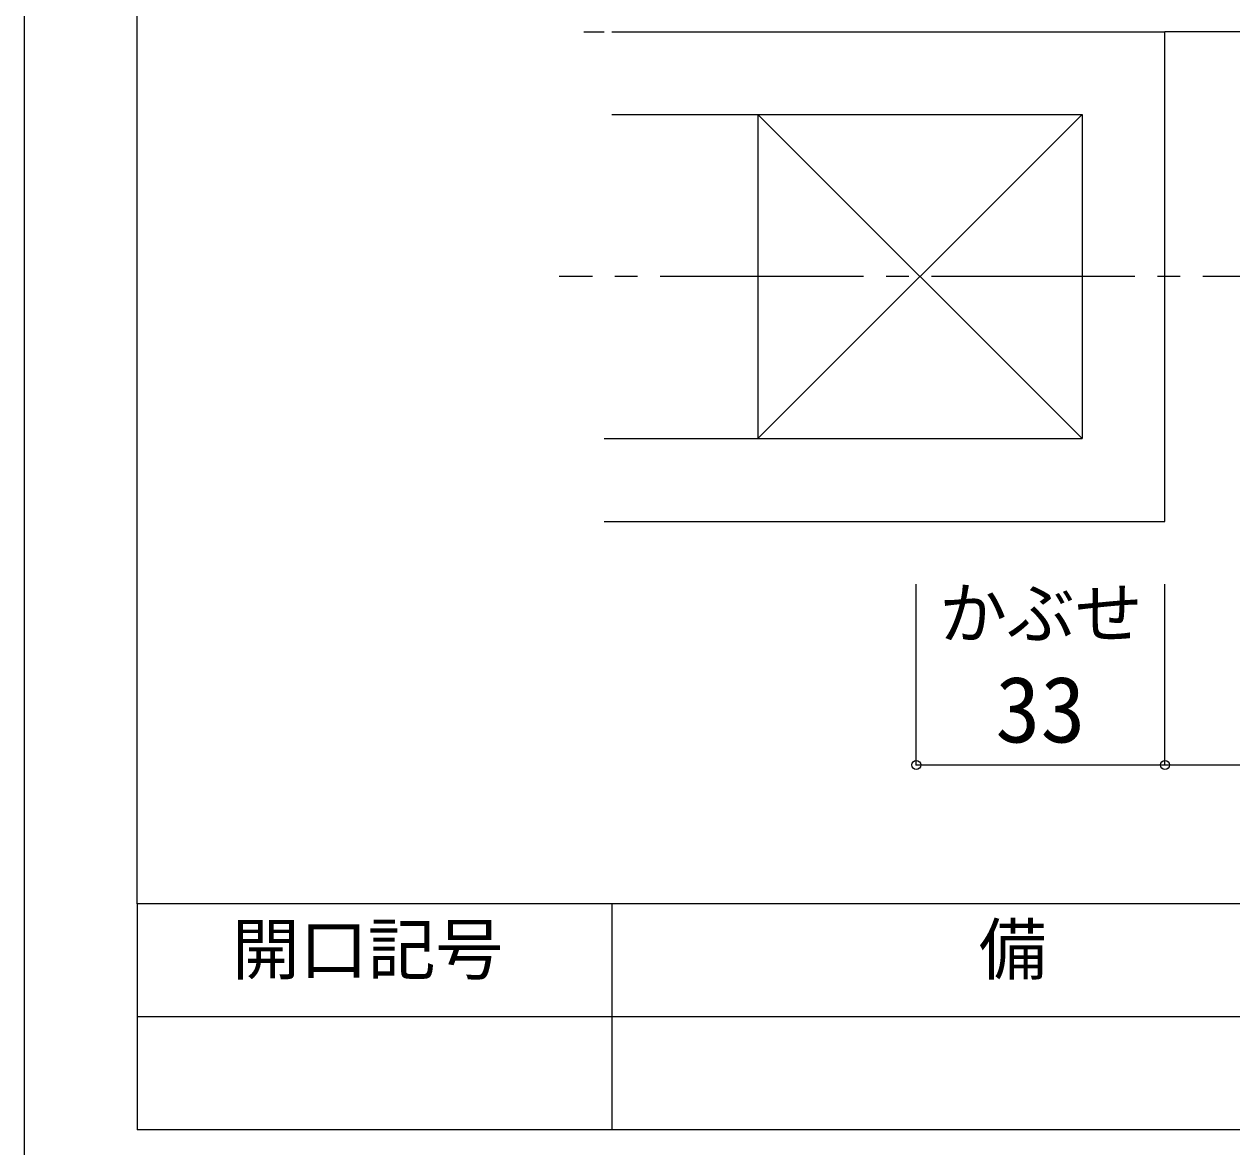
# Model space of a CAD drawing. Units: millimetres on the paper, enlarged 10 times, with parts at other scales. Extents: x -1985 to 2015, y -1370 to 1400.
# Drawn here: x -1985 to -1451, y -1110 to -613 of the extents above; entities that cross this region are included whole.
import ezdxf
from ezdxf.enums import TextEntityAlignment as Align

# ---------------------------------------------------------------- set-up
doc = ezdxf.new("R2010")
doc.units = ezdxf.units.MM
doc.header["$LTSCALE"] = 10
doc.header["$PDMODE"] = 32
doc.header["$PDSIZE"] = 4
doc.linetypes.add('CHAIN2', pattern=[12, 9, -1, 1, -1])
doc.layers.add('1-1_0', color=7, linetype='Continuous', lineweight=20)
doc.layers.add('2-0_18', color=7, linetype='Continuous', lineweight=20)
doc.styles.add('ＭＳ ゴシック', font='')
doc.styles.get('ＭＳ ゴシック').set_extended_font_data('MS Gothic')

msp = doc.modelspace()

# ---------------------------------------------------------------- linework, layer by layer
at = {"layer": '1-1_0'}
for p, q in [((-1985, 1400), (-1985, -1370)), ((-1935, -1002.5), (-1935, -102.5)), ((-1935, -1002.5), (-1935, -102.5)), ((395, -1002.5), (-1935, -1002.5)), ((395, -1002.5), (-1935, -1002.5)), ((-1725, -1002.5), (-1725, -1102.5)), ((395, -1052.5), (-1935, -1052.5)), ((395, -1102.5), (-1935, -1102.5))]:
    msp.add_line(p, q, dxfattribs=at)
msp.add_lwpolyline([(395, -1002.5), (-1935, -1002.5), (-1935, -1102.5)], dxfattribs=at)
at = {"layer": '2-0_18'}
for p, q in [((-1737.5, -616.67), (-1728.45, -616.67)), ((-1725.05, -616.67), (-1480.41, -616.67)), ((-1480.41, -833.34), (-1480.41, -616.67)), ((-1253.67, -616.67), (-1480.41, -616.67)), ((-1725.05, -653.34), (-1517.08, -653.34)), ((-1660.41, -653.34), (-1517.08, -796.67)), ((-1517.08, -653.34), (-1660.41, -796.67)), ((-1660.41, -653.34), (-1660.41, -796.67)), ((-1517.08, -653.34), (-1517.08, -796.67)), ((-1728.45, -796.67), (-1517.08, -796.67)), ((-1728.45, -833.34), (-1480.41, -833.34))]:
    msp.add_line(p, q, dxfattribs=at)
at = {"layer": '2-0_18', "color": 4, "linetype": 'CHAIN2', "lineweight": 9}
msp.add_line((-1253.67, -725.01), (-1748.36, -725.01), dxfattribs=at)
at = {"layer": '2-0_18', "color": 4, "lineweight": 9}
for p, q in [((-1590.41, -941.08), (-1590.41, -861.08)), ((-1480.41, -941.08), (-1480.41, -861.08)), ((-1590.41, -941.08), (-704.19, -941.08))]:
    msp.add_line(p, q, dxfattribs=at)
at = {"layer": '2-0_18', "color": 4}
for p in [(-1590.41, -941.08), (-1480.41, -941.08)]:
    msp.add_point(p, dxfattribs=at)

# ---------------------------------------------------------------- texts
at = {"layer": '1-1_0', "style": 'ＭＳ ゴシック'}
for s, p in [('開口記号', (-1893.05, -1040.24)), ('備\u3000\u3000\u3000\u3000\u3000\u3000考', (-1562.78, -1040.24))]:
    msp.add_text(s, height=21.99, dxfattribs=at).set_placement(p, align=Align.BOTTOM_LEFT)
at = {"layer": '2-0_18', "style": 'ＭＳ ゴシック'}
for s, height, p in [('かぶせ', 21.99, (-1580.24, -891.57)), ('33', 29.33, (-1555.41, -939.95))]:
    msp.add_text(s, height=height, dxfattribs=at).set_placement(p, align=Align.BOTTOM_LEFT)

doc.saveas('drawing.dxf')
